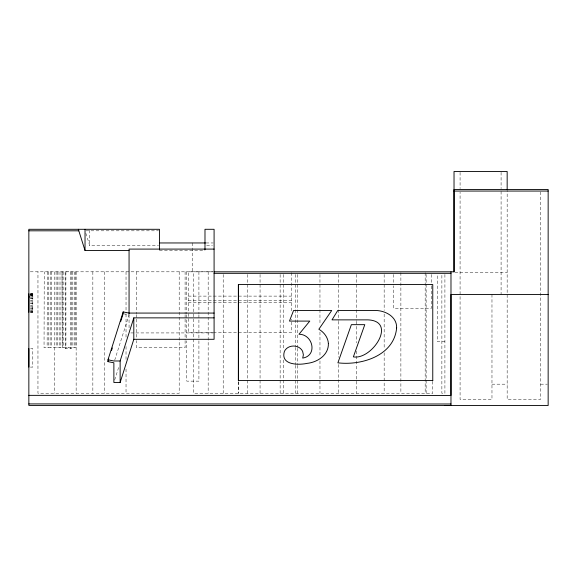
<?xml version="1.0" encoding="UTF-8"?>
<svg xmlns="http://www.w3.org/2000/svg" width="577" height="577" viewBox="0 0 577 577"><rect width="100%" height="100%" fill="white"/><g stroke="black" fill="none" stroke-linecap="round" stroke-linejoin="round"><path stroke-width="0.43" stroke-dasharray="2.88 2.16" d="M30.43 367.095L32.795 367.095L32.795 348.573L30.43 348.573M30.43 312.236L32.795 312.236L32.824 293.902L30.458 293.808M62.258 271.81L62.258 347.736L62.056 271.81M238.388 381.671L238.38 393.363L238.395 381.411M114.693 360.221L129.06 314.883L123.175 313.715M114.693 379.918L119.028 366.207M67.163 271.81L66.557 271.81M67.163 347.736L66.564 347.736M85.966 230.814L158.531 230.814M206.025 242.96L213.194 242.96M85.858 233.296L89.774 245.708L158.538 245.708M206.638 245.708L212.43 245.708M159.432 250.512L204.986 250.512M75.659 271.817L75.926 347.736L44.04 347.736L44.234 271.81M63.859 271.81L63.795 347.736M30.278 271.81L212.963 271.817M47.292 271.817L47.141 347.736M48.728 271.817L48.619 347.736M50.206 271.817L50.127 347.736M51.649 271.817L51.627 347.736M54.62 271.817L54.664 393.29M56.084 271.817L56.178 347.736M57.563 271.817L57.7 347.736M58.998 271.817L59.2 347.736M61.003 271.817L60.83 347.736M65.893 271.81L65.929 348.746M70.408 271.81L70.437 348.746M71.303 271.817L71.368 348.746L65.302 348.746L65.295 271.817M72.803 271.81L72.89 347.736M74.267 271.817L74.332 347.729M212.531 271.839L188.29 271.839L188.29 312.568M454.921 272.366L507.161 272.366M30.43 293.902L32.824 293.808M30.458 294.032L32.824 294.032M30.458 294.212L32.824 294.212M30.458 294.429L32.824 294.429M30.43 294.703L32.824 294.696M30.458 294.998L32.824 294.998M30.458 295.337L32.824 295.337M30.458 295.72L32.824 295.72M188.29 296.109L212.531 296.109M213.425 296.109L291.544 296.109M30.43 296.152L32.824 296.131L32.795 297.566L30.43 297.566M30.43 298.129L32.795 298.129M30.43 298.662L32.795 298.662M30.43 300.487L32.795 300.487M188.29 300.66L212.531 300.66M213.425 300.66L291.544 300.66M30.43 301.086L32.795 301.086M188.29 302.276L212.531 302.276M213.425 302.276L291.544 302.276M30.43 303.04L32.795 303.04M30.43 303.661L32.795 303.661M30.43 305.594L32.795 305.594M30.43 306.178L32.795 306.178M30.43 307.945L32.795 307.945M30.43 308.457L32.795 308.457M30.43 309.914L32.795 309.914M30.43 310.318L32.795 310.318M30.43 311.356L32.795 311.356M30.43 311.609L32.795 311.609M30.43 312.15L32.795 312.236M212.531 332.547L188.29 332.547L188.29 312.9M213.425 332.547L291.544 332.547L291.544 319.146M130.856 332.929L213.194 332.929M444.91 341.663L437.323 341.663L437.323 274.501M491.972 384.174L507.161 384.174M540.577 384.174L547.306 384.174M68.079 271.81L68.504 271.817M68.057 347.722L68.483 347.729M540.577 191.953L540.577 399.435L507.161 399.435L507.161 190.388M501.088 172.335L501.088 188.585M501.088 191.42L501.088 294.465M491.972 294.465L491.972 399.435L460.078 399.435L460.078 192.184M460.078 172.386L460.078 188.585M444.91 274.501L444.91 393.29L441.874 393.29L441.874 274.508M432.764 381.411L432.764 393.363L193.591 393.29L193.591 271.81M431.495 274.479L431.495 285.146M431.495 286.033L431.495 308.255L393.536 308.255L393.536 286.033M426.136 274.508L426.136 393.29M425.17 272.712L425.17 393.29M400.878 272.712L400.878 393.29M393.536 274.479L393.536 285.146M384.159 274.508L384.159 310.505M384.159 314.104L384.159 349.193M384.159 352.792L384.159 393.29M356.543 274.508L356.543 320.401M356.543 321.302L356.543 342.897M356.543 350.996L356.543 393.29M338.757 274.515L338.757 320.408M338.757 321.302L338.757 357.3M338.757 364.498L338.757 393.29M319.961 274.508L319.968 324.901M319.968 332.1L319.968 357.293M319.968 360.892L319.968 393.29M297.602 274.508L297.602 347.397M297.602 348.299L297.602 364.491M297.602 365.392L297.602 393.29M295.669 274.508L295.669 346.496M295.669 347.397L295.669 364.491M295.669 365.392L295.669 393.29M291.544 272.705L291.544 312.006M283.502 274.508L283.502 350.095M283.502 359.99L283.502 393.29M280.141 274.508L280.141 393.29M260.068 274.508L260.068 393.29M247.49 274.508L247.49 393.29M223.205 274.508L223.205 393.29M208.167 271.81L208.167 393.29M198.914 271.81L198.914 313.931M198.914 314.826L198.914 339.918M198.914 340.812L198.914 381.137L186.775 381.137L186.775 340.812M192.206 242.96L192.206 271.81M186.775 271.81L186.775 313.931M186.775 314.826L186.775 339.918M185.094 271.81L185.094 313.794M185.094 314.689L185.094 318.259M185.094 319.153L185.094 339.694M185.094 340.589L185.094 347.736L136.54 347.736L136.511 340.589M179.187 271.81L179.195 393.283L37.959 393.29L37.959 271.81M136.511 271.81L136.511 313.794M136.511 314.689L136.511 318.259M136.511 319.153L136.511 339.694M129.06 314.84L129.06 330.03M126.031 271.81L126.031 313.203M126.031 314.104L126.031 339.298M126.031 346.496L126.031 360.892M126.031 368.991L126.031 393.29M104.776 271.81L104.776 393.29M92.847 271.81L92.847 393.29M89.774 230.158L89.774 245.708M76.142 271.81L76.142 393.29"/><path stroke-width="0.87" d="M159.432 249.711L159.432 229.293L28.85 229.293L28.85 405.422L450.976 405.508L450.983 294.465L548.15 294.465M28.85 367.095L28.85 348.573M28.85 312.236L28.879 293.808M238.388 380.777L238.395 284.548L432.764 284.548L432.764 380.777M214.089 271.81L454.027 271.81L454.027 189.48L548.15 189.48L548.15 405.508L444.961 405.508M28.85 297.566L28.879 296.131M214.089 317.862L133.806 317.862L133.806 339.298L120.139 382.486L113.878 382.486L113.878 362.789L107.986 361.628L107.986 359.817L123.175 311.912L129.06 313.073L214.089 313.073M107.986 361.628L108.801 359.06M111.512 350.506L112.327 347.938M120.73 321.418L123.175 313.715L123.175 311.912M120.139 382.486L120.139 360.986L133.806 317.862M454.027 191.059L548.15 191.059M28.85 230.814L78.811 230.814M159.425 242.96L205.542 242.96M214.089 249.091L129.06 249.091L129.06 313.996M78.335 229.293L85.028 250.512L129.06 250.512M214.089 273.332L450.983 273.332M133.806 339.298L214.089 339.298L214.089 229.293L204.986 229.293L204.986 249.711M120.139 360.986L113.878 360.986L107.986 359.817M432.764 380.553L238.395 380.553L238.395 284.548M28.85 395.36L450.983 395.44L450.983 271.81M28.85 403.914L450.983 403.994M507.161 189.66L507.161 171.492L454.027 171.492L454.027 271.81M85.028 229.293L85.028 250.512M396.63 327.866C394.257 355.612 361.649 365.717 337.898 362.825L351.364 324.663L364.787 324.663L353.369 356.874C372.071 360.113 397.575 321.151 367.989 319.867L332.02 319.867L337.747 310.491L373.752 310.491C384.08 309.936 397.005 315.994 396.63 327.866M328.378 343.409C328.832 355.021 317.422 362.313 307.029 363.38C298.323 365.241 280.155 365.111 284.432 351.278C287.966 344.274 299.074 344.289 302.615 351.278L303.379 354.826L302.709 358.101C317.848 355.591 312.922 334.148 298.994 334.263L309.777 321.093L289.466 321.093L293.563 310.491L331.725 310.491L318.85 329.236C323.949 332.193 328.003 337.394 328.378 343.409"/></g></svg>
